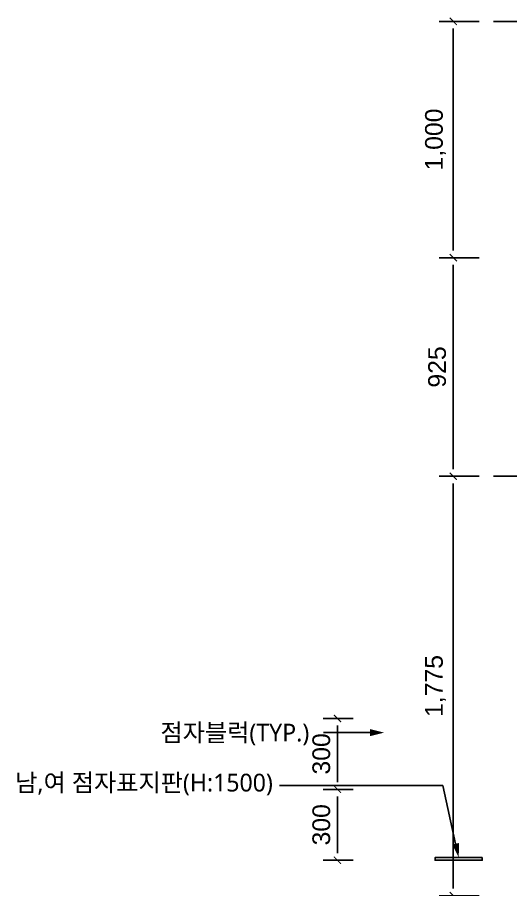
# Model space of a CAD drawing. Header units: millimetres. Extents: x 1155 to 49564, y 630 to 17190.
# Drawn here: x 15728 to 17816, y 8926 to 12617 of the extents above; entities that cross this region are included whole.
import ezdxf
from ezdxf.enums import TextEntityAlignment as Align

# ---------------------------------------------------------------- set-up
doc = ezdxf.new("R2010")
doc.units = ezdxf.units.MM
doc.header["$LTSCALE"] = 30
doc.header["$PDMODE"] = 1
doc.linetypes.add('CENTER', pattern=[50.8, 31.75, -6.35, 6.35, -6.35])
doc.layers.get('Defpoints').update_dxf_attribs({"color": 140})
for name, color, linetype in [('CTR', 1, 'CENTER'), ('DIM-1', 7, 'Continuous'), ('ELE-4', 4, 'Continuous'), ('RXANNOT', 4, 'Continuous'), ('RXLEADER', 1, 'Continuous')]:
    doc.layers.add(name, color=color, linetype=linetype)
doc.styles.add('00-GRID$0$ARIAL', font='arial.ttf')
doc.styles.add('맑은고딕', font='malgun.ttf')
doc.dimstyles.new('CJA-30(IN)', dxfattribs={"dimscale": 30, "dimtxt": 2.5, "dimasz": 1, "dimexe": 2, "dimexo": 2, "dimgap": 1, "dimtad": 1, "dimdec": 0, "dimdsep": 46, "dimlunit": 6, "dimtxsty": '00-GRID$0$ARIAL', "dimblk": '00-GRID$0$_ArchTick', "dimcen": 1, "dimclrd": 7, "dimclre": 7, "dimclrt": 6, "dimadec": 0, "dimazin": 0, "dimtfac": 1, "dimtdec": 0, "dimtix": 1, "dimtmove": 2, "dimatfit": 3, "dimldrblk": '00-GRID$0$_ArchTick', "dimfxl": 1, "dimtolj": 1, "dimarcsym": 0})

# ---------------------------------------------------------------- blocks, each defined once
blk = doc.blocks.new('*B8', base_point=(305101.1, 440373.8, 0))
at = {"layer": 'RXLEADER'}
blk.add_lwpolyline([(305041.1, 440373.8), (305033.4, 440373.8), (304844, 440373.8)], dxfattribs=at)
blk.add_lwpolyline([(305101.1, 440373.8, 0, 30, 0), (305041.1, 440373.8, 0, 0, 0)], format="xyseb", dxfattribs=at)
at = {"layer": 'RXANNOT', "style": '맑은고딕'}
blk.add_text('점자블럭(TYP.)', height=75, dxfattribs=at).set_placement((304784, 440373.8), align=Align.MIDDLE_RIGHT)
blk = doc.blocks.new('00-GRID$0$_ArchTick')
at = {"color": 0, "linetype": 'ByBlock', "const_width": 0.15}
blk.add_lwpolyline([(-0.5, -0.5), (0.5, 0.5)], dxfattribs=at)
blk = doc.blocks.new('*D31')
at = {"layer": 'Defpoints', "color": 0}
for p in [(17082.9, 9650.5, 0), (17209.5, 9650.5), (17209.5, 9350.5)]:
    blk.add_point(p, dxfattribs=at)
at = {"layer": 'DIM-1', "color": 7, "lineweight": -2}
for p, q in [((17149.5, 9650.5), (17022.9, 9650.5)), ((17082.9, 9380.5), (17082.9, 9620.5)), ((17149.5, 9350.5), (17022.9, 9350.5))]:
    blk.add_line(p, q, dxfattribs=at)
at = {"layer": 'DIM-1', "color": 7, "lineweight": -2, "xscale": 30, "yscale": 30, "zscale": 30}
for p, rotation in [((17082.9, 9650.5), 90), ((17082.9, 9350.5), 270)]:
    blk.add_blockref('00-GRID$0$_ArchTick', p, dxfattribs=dict(at, rotation=rotation))
at = {"layer": 'DIM-1', "color": 6, "insert": (17014.7, 9500.5), "char_height": 75, "attachment_point": 5, "rotation": 90, "style": '00-GRID$0$ARIAL'}
blk.add_mtext('\\A1;300', dxfattribs=at)
blk = doc.blocks.new('*D32')
at = {"layer": 'Defpoints', "color": 0}
for p in [(17082.9, 9350.5, 0), (17209.5, 9350.5), (17209.5, 9050.5)]:
    blk.add_point(p, dxfattribs=at)
at = {"layer": 'DIM-1', "color": 7, "lineweight": -2}
for p, q in [((17149.5, 9350.5), (17022.9, 9350.5)), ((17082.9, 9080.5), (17082.9, 9320.5)), ((17149.5, 9050.5), (17022.9, 9050.5))]:
    blk.add_line(p, q, dxfattribs=at)
at = {"layer": 'DIM-1', "color": 7, "lineweight": -2, "xscale": 30, "yscale": 30, "zscale": 30}
for p, rotation in [((17082.9, 9350.5), 90), ((17082.9, 9050.5), 270)]:
    blk.add_blockref('00-GRID$0$_ArchTick', p, dxfattribs=dict(at, rotation=rotation))
at = {"layer": 'DIM-1', "color": 6, "insert": (17014.7, 9200.5), "char_height": 75, "attachment_point": 5, "rotation": 90, "style": '00-GRID$0$ARIAL'}
blk.add_mtext('\\A1;300', dxfattribs=at)
blk = doc.blocks.new('*D71')
at = {"layer": 'Defpoints', "color": 0}
for p in [(17743.3, 11600.5), (17573.3, 10675.5, 0), (17743.3, 10675.5)]:
    blk.add_point(p, dxfattribs=at)
at = {"layer": 'DIM-1', "color": 7, "lineweight": -2}
for p, q in [((17683.3, 11600.5), (17513.3, 11600.5)), ((17573.3, 11570.5), (17573.3, 10705.5)), ((17683.3, 10675.5), (17513.3, 10675.5))]:
    blk.add_line(p, q, dxfattribs=at)
at = {"layer": 'DIM-1', "color": 7, "lineweight": -2, "xscale": 30, "yscale": 30, "zscale": 30}
for p, rotation in [((17573.3, 11600.5), 90), ((17573.3, 10675.5), 270)]:
    blk.add_blockref('00-GRID$0$_ArchTick', p, dxfattribs=dict(at, rotation=rotation))
at = {"layer": 'DIM-1', "color": 6, "insert": (17505, 11138), "char_height": 75, "attachment_point": 5, "rotation": 90, "style": '00-GRID$0$ARIAL'}
blk.add_mtext('\\A1;925', dxfattribs=at)
blk = doc.blocks.new('*D72')
at = {"layer": 'Defpoints', "color": 0}
for p in [(17573.3, 12600.5, 0), (17743.3, 12600.5), (17743.3, 11600.5)]:
    blk.add_point(p, dxfattribs=at)
at = {"layer": 'DIM-1', "color": 7, "lineweight": -2}
for p, q in [((17683.3, 12600.5), (17513.3, 12600.5)), ((17573.3, 11630.5), (17573.3, 12570.5)), ((17683.3, 11600.5), (17513.3, 11600.5))]:
    blk.add_line(p, q, dxfattribs=at)
at = {"layer": 'DIM-1', "color": 7, "lineweight": -2, "xscale": 30, "yscale": 30, "zscale": 30}
for p, rotation in [((17573.3, 12600.5), 90), ((17573.3, 11600.5), 270)]:
    blk.add_blockref('00-GRID$0$_ArchTick', p, dxfattribs=dict(at, rotation=rotation))
at = {"layer": 'DIM-1', "color": 6, "insert": (17498.3, 12100.5), "char_height": 75, "attachment_point": 5, "rotation": 90, "style": '00-GRID$0$ARIAL'}
blk.add_mtext('\\A1;1,000', dxfattribs=at)
blk = doc.blocks.new('*D107')
at = {"layer": 'Defpoints', "color": 0}
for p in [(17573.3, 10675.5, 0), (17743.3, 10675.5), (17743.3, 8900.5)]:
    blk.add_point(p, dxfattribs=at)
at = {"layer": 'DIM-1', "color": 7, "lineweight": -2}
for p, q in [((17683.3, 10675.5), (17513.3, 10675.5)), ((17573.3, 8930.5), (17573.3, 10645.5)), ((17683.3, 8900.5), (17513.3, 8900.5))]:
    blk.add_line(p, q, dxfattribs=at)
at = {"layer": 'DIM-1', "color": 7, "lineweight": -2, "xscale": 30, "yscale": 30, "zscale": 30}
for p, rotation in [((17573.3, 10675.5), 90), ((17573.3, 8900.5), 270)]:
    blk.add_blockref('00-GRID$0$_ArchTick', p, dxfattribs=dict(at, rotation=rotation))
at = {"layer": 'DIM-1', "color": 6, "insert": (17498.3, 9788), "char_height": 75, "attachment_point": 5, "rotation": 90, "style": '00-GRID$0$ARIAL'}
blk.add_mtext('\\A1;1,775', dxfattribs=at)

msp = doc.modelspace()

# ---------------------------------------------------------------- linework, layer by layer
at = {"layer": 'CTR'}
for p, q in [((21738.6, 12600.5, 0), (17743.3, 12600.5, 0)), ((21738.6, 10675.5, 0), (17743.3, 10675.5, 0))]:
    msp.add_line(p, q, dxfattribs=at)
at = {"layer": 'ELE-4', "elevation": 0}
msp.add_lwpolyline([(17696.3, 9061.7), (17496.3, 9061.7), (17496.3, 9050.5), (17696.3, 9050.5)], close=True, dxfattribs=at)
at = {"layer": 'RXLEADER', "elevation": 0}
msp.add_lwpolyline([(17583.3, 9120.3), (17528.6, 9366.6), (16836.9, 9366.6)], dxfattribs=at)
msp.add_lwpolyline([(17596.3, 9061.7, 0, 30, 0), (17583.3, 9120.3, 0, 0, 0)], format="xyseb", dxfattribs=at)

# ---------------------------------------------------------------- block references
at = {"layer": 'RXLEADER'}
msp.add_blockref('*B8', (17280.5, 9590.7, 0), dxfattribs=at)

# ---------------------------------------------------------------- texts
at = {"layer": 'RXANNOT', "style": '맑은고딕'}
msp.add_text('남,여 점자표지판(H:1500)', height=75, dxfattribs=at).set_placement((16809.2, 9379, 0), align=Align.MIDDLE_RIGHT)

# ---------------------------------------------------------------- dimensions: what is measured, and where the dimension line sits
at = {"layer": 'DIM-1'}
for base, p1, p2, angle, picture, middle in [((17573.3, 12600.5, 0), (17743.3, 11600.5, 0), (17743.3, 12600.5, 0), 270, '*D72', (17498.3, 12100.5, 0)), ((17573.3, 10675.5, 0), (17743.3, 11600.5, 0), (17743.3, 10675.5, 0), 90, '*D71', (17505, 11138, 0)), ((17573.3, 10675.5, 0), (17743.3, 8900.5, 0), (17743.3, 10675.5, 0), 270, '*D107', (17498.3, 9788, 0)), ((17082.9, 9650.5, 0), (17209.5, 9350.5, 0), (17209.5, 9650.5, 0), 90, '*D31', (17014.7, 9500.5, 0)), ((17082.9, 9350.5, 0), (17209.5, 9050.5, 0), (17209.5, 9350.5, 0), 90, '*D32', (17014.7, 9200.5, 0))]:
    dim = msp.add_linear_dim(base=base, p1=p1, p2=p2, angle=angle, dimstyle='CJA-30(IN)', dxfattribs=at)
    dim.commit()
    dim.dimension.update_dxf_attribs({"geometry": picture, "text_midpoint": middle})

doc.saveas('drawing.dxf')
